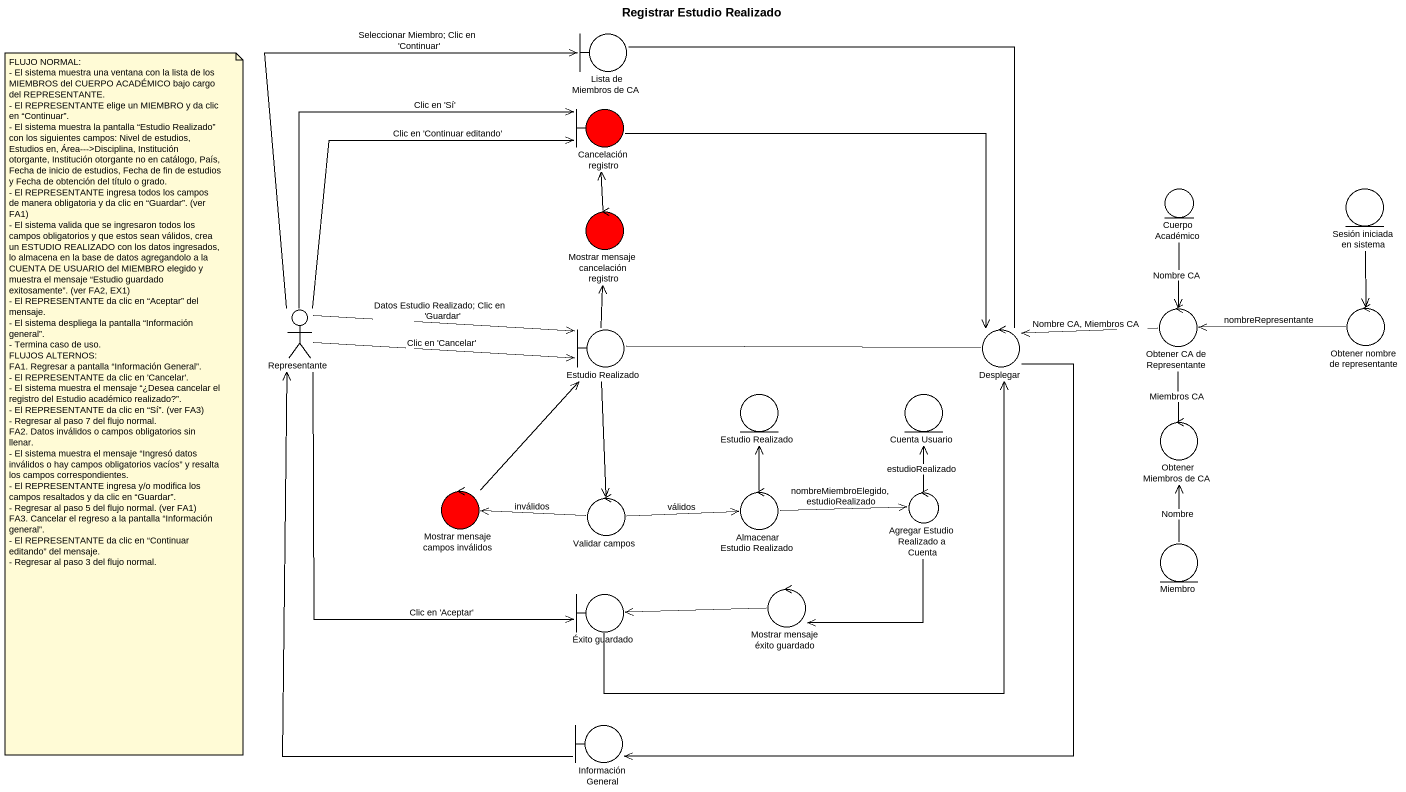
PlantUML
@startuml
title Registrar Estudio Realizado
boundary "Lista de Miembros de CA" as Lista_de_Miembros_de_CA #FFFFFF
boundary "Cancelación registro" as Cancelación_registro #FF0000
entity "Cuerpo Académico" as Cuerpo_Académico #FFFFFF
entity "Sesión iniciada en sistema" as Sesión_iniciada_en_sistema #FFFFFF
control "Mostrar mensaje cancelación registro" as Mostrar_mensaje_cancelación #FF0000
actor Representante #FFFFFF
control "Obtener CA de Representante" as Obtener_CA_de_Representante #FFFFFF
control "Obtener nombre de representante" as Obtener_nombre_de #FFFFFF
boundary "Estudio Realizado" as Estudio_Realizado #FFFFFF
control Desplegar #FFFFFF
entity "Estudio Realizado" as Estudio_Realizado_2 #FFFFFF
entity "Cuenta Usuario" as Cuenta_Usuario #FFFFFF
control "Obtener Miembros de CA" as Obtener_Miembros_de_CA #FFFFFF
control "Mostrar mensaje campos inválidos" as Mostrar_mensaje_campos #FF0000
control "Validar campos" as Validar_campos #FFFFFF
control "Almacenar Estudio Realizado" as Almacenar_Estudio_Realizado #FFFFFF
control "Agregar Estudio Realizado a Cuenta" as Agregar_Estudio_Realizado_a #FFFFFF
entity Miembro #FFFFFF
boundary "Éxito guardado" as Éxito_guardado #FFFFFF
control "Mostrar mensaje éxito guardado" as Mostrar_mensaje_éxito #FFFFFF
boundary "Información General" as Información_General #FFFFFF
Cancelación_registro -right-> Desplegar
Cuerpo_Académico --> Obtener_CA_de_Representante : Nombre CA
Sesión_iniciada_en_sistema --> Obtener_nombre_de
Mostrar_mensaje_cancelación -up-> Cancelación_registro
Representante -up-> Lista_de_Miembros_de_CA : Seleccionar Miembro; Clic en 'Continuar'
Representante -up-> Cancelación_registro : Clic en 'Sí'
Representante -up-> Cancelación_registro : Clic en 'Continuar editando'
Representante -right-> Estudio_Realizado : Datos Estudio Realizado; Clic en 'Guardar'
Representante -right-> Estudio_Realizado : Clic en 'Cancelar'
Representante --> Éxito_guardado : Clic en 'Aceptar'
Representante <-- Información_General
Obtener_CA_de_Representante -left-> Desplegar : Nombre CA, Miembros CA
Obtener_nombre_de -left-> Obtener_CA_de_Representante : nombreRepresentante
Estudio_Realizado -up-> Mostrar_mensaje_cancelación
Estudio_Realizado --> Validar_campos
Desplegar -up- Lista_de_Miembros_de_CA
Desplegar -left- Estudio_Realizado
Desplegar --> Información_General
Obtener_Miembros_de_CA -up- Obtener_CA_de_Representante : Miembros CA
Mostrar_mensaje_campos -up-> Estudio_Realizado
Validar_campos -left-> Mostrar_mensaje_campos : inválidos
Validar_campos -right-> Almacenar_Estudio_Realizado : válidos
Almacenar_Estudio_Realizado -up-> Estudio_Realizado_2
Almacenar_Estudio_Realizado -right-> Agregar_Estudio_Realizado_a : nombreMiembroElegido, estudioRealizado
Agregar_Estudio_Realizado_a -up-> Cuenta_Usuario : estudioRealizado
Agregar_Estudio_Realizado_a --> Mostrar_mensaje_éxito
Miembro -up-> Obtener_Miembros_de_CA : Nombre
Éxito_guardado -up-> Desplegar
Mostrar_mensaje_éxito -left-> Éxito_guardado
note as N1
  FLUJO NORMAL:
  - El sistema muestra una ventana con la lista de los MIEMBROS del CUERPO ACADÉMICO bajo cargo del REPRESENTANTE.
  - El REPRESENTANTE elige un MIEMBRO y da clic en “Continuar”.
  - El sistema muestra la pantalla “Estudio Realizado” con los siguientes campos: Nivel de estudios, Estudios en, Área--->Disciplina, Institución otorgante, Institución otorgante no en catálogo, País, Fecha de inicio de estudios, Fecha de fin de estudios y Fecha de obtención del título o grado.
  - El REPRESENTANTE ingresa todos los campos de manera obligatoria y da clic en “Guardar”. (ver FA1)
  - El sistema valida que se ingresaron todos los campos obligatorios y que estos sean válidos, crea un ESTUDIO REALIZADO con los datos ingresados, lo almacena en la base de datos agregandolo a la CUENTA DE USUARIO del MIEMBRO elegido y muestra el mensaje “Estudio guardado exitosamente”. (ver FA2, EX1)
  - El REPRESENTANTE da clic en “Aceptar” del mensaje.
  - El sistema despliega la pantalla “Información general”.
  - Termina caso de uso.
  FLUJOS ALTERNOS:
  FA1. Regresar a pantalla “Información General”.
  - El REPRESENTANTE da clic en 'Cancelar'.
  - El sistema muestra el mensaje “¿Desea cancelar el registro del Estudio académico realizado?”.
  - El REPRESENTANTE da clic en “Sí”. (ver FA3)
  - Regresar al paso 7 del flujo normal.
  FA2. Datos inválidos o campos obligatorios sin llenar.
  - El sistema muestra el mensaje “Ingresó datos inválidos o hay campos obligatorios vacíos” y resalta los campos correspondientes.
  - El REPRESENTANTE ingresa y/o modifica los campos resaltados y da clic en “Guardar”.
  - Regresar al paso 5 del flujo normal. (ver FA1)
  FA3. Cancelar el regreso a la pantalla “Información general”.
  - El REPRESENTANTE da clic en “Continuar editando” del mensaje.
  - Regresar al paso 3 del flujo normal.
end note
@enduml
